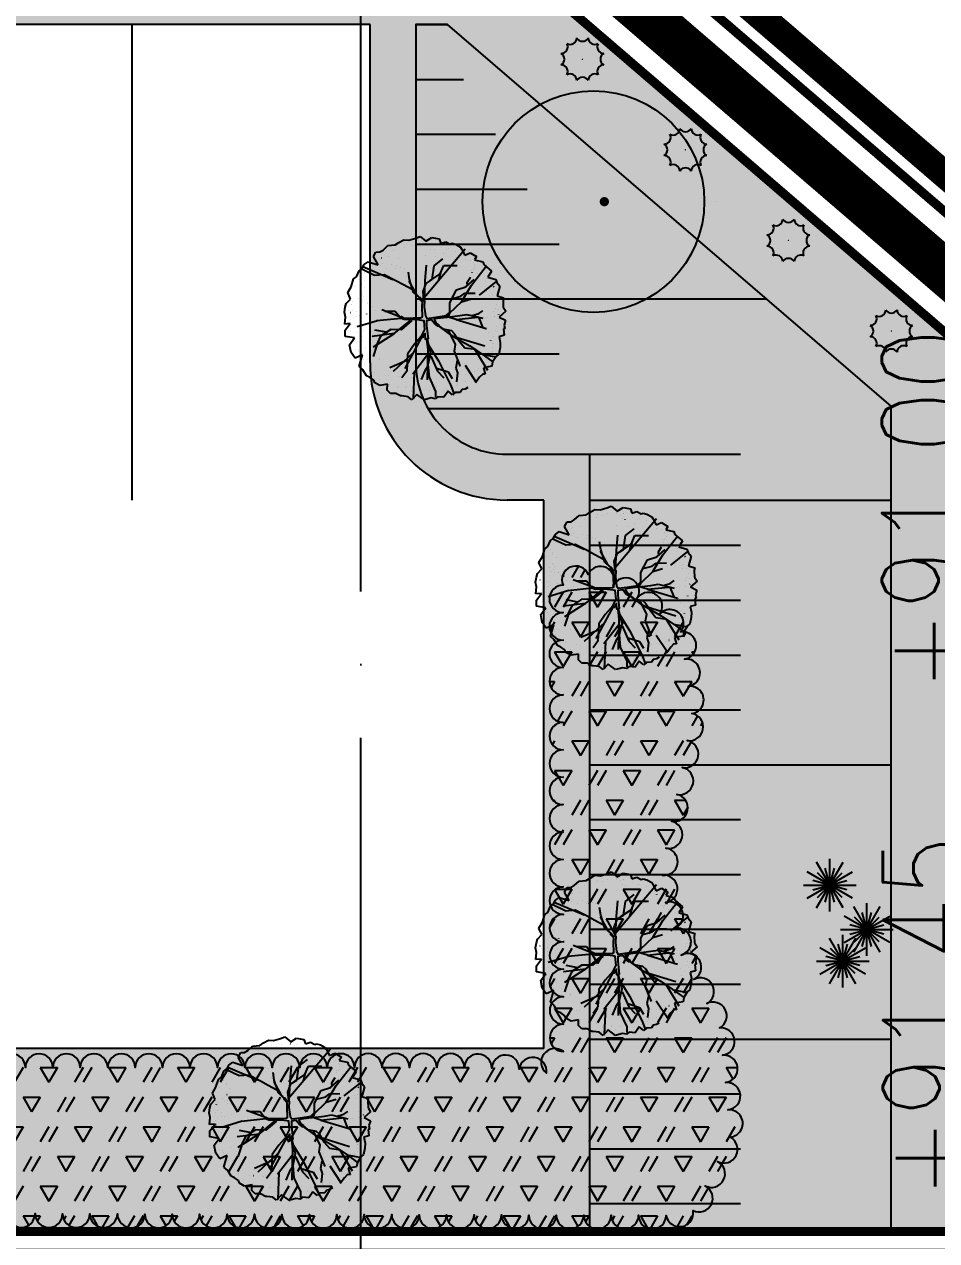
# Model space of a CAD drawing. Header units: millimetres. Extents: x 0 to 190005487, y 0 to 455456909.
# Drawn here: x 112992 to 122968, y 154588 to 167891 of the extents above; entities that cross this region are included whole.
import ezdxf
from ezdxf.xclip import XClip

# ---------------------------------------------------------------- set-up
doc = ezdxf.new("R2010")
doc.units = ezdxf.units.MM
doc.header["$LTSCALE"] = 800
doc.header["$MEASUREMENT"] = 0
doc.header["$XCLIPFRAME"] = 0
for name, pattern in [('CEN', [62, 60, -1, 0, -1]), ('CENTER', [2, 1.25, -0.25, 0.25, -0.25]), ('DOT2', [0.125, 0, -0.125]), ('HID', [2, 1.1, -0.9]), ('XREF_BASE$0$PHANTOM', [63.5, 31.75, -6.35, 6.35, -6.35, 6.35, -6.35]), ('XREF_BASE$0$PHANTOMX2', [5, 2.5, -0.5, 0.5, -0.5, 0.5, -0.5])]:
    doc.linetypes.add(name, pattern=pattern)
doc.layers.get('0').update_dxf_attribs({"linetype": 'CONTINUOUS'})
doc.layers.get('Defpoints').update_dxf_attribs({"color": 153, "linetype": 'CONTINUOUS'})
for name, color, linetype in [('0-녹지', 71, 'CONTINUOUS'), ('_관목_Out', 7, 'CONTINUOUS'), ('_관목_Plant', 76, 'CONTINUOUS'), ('_교목_Plant', 90, 'CONTINUOUS'), ('CE-SLOP-FILL', 1, 'CONTINUOUS'), ('CEN', 1, 'CEN'), ('COL', 2, 'CONTINUOUS'), ('LSMD_CONT_LDREG_41500', 1, 'CONTINUOUS'), ('tc-2', 252, 'CONTINUOUS'), ('TEXT', 6, 'CONTINUOUS'), ('WID', 4, 'CONTINUOUS'), ('XREF_BASE$0$CE_PROPERTY LINE', 2, 'XREF_BASE$0$PHANTOM'), ('XREF_BASE$0$성토옹벽', 6, 'CONTINUOUS'), ('XREF_BASE$0$절토옹벽', 2, 'CONTINUOUS'), ('성토옹벽', 6, 'CONTINUOUS'), ('지하2층외벽선', 6, 'CONTINUOUS'), ('현황레벨검토', 1, 'CONTINUOUS')]:
    doc.layers.add(name, color=color, linetype=linetype)
doc.styles.get("Standard").update_dxf_attribs({"font": 'SIMPLEX.shx'})

# ---------------------------------------------------------------- blocks, each defined once
blk = doc.blocks.new('G$C940A8A8A')
at = {"layer": 'LSMD_CONT_LDREG_41500', "color": 1, "linetype": 'Continuous', "const_width": 300, "flags": 128}
blk.add_lwpolyline([(142885, 66413), (152606, 122087), (144785, 119579), (143421, 121130), (137727, 124230), (130217, 126970), (123087, 133510), (108147, 137630), (87787, 140640), (75957, 139800), (74927, 144400), (66787, 156160), (47607, 165750), (36878, 161359), (29518, 161359), (25251, 162513), (21834, 161660), (14411, 163566), (13684, 162297), (13684, 140689), (13684, 131660)], dxfattribs=at)
blk = doc.blocks.new('현황측량 지적')
at = {"rotation": 14.62512504690287}
blk.add_blockref('G$C940A8A8A', (-38193, -154447), dxfattribs=at)
blk = doc.blocks.new('대지현황레벨1')
at = {"layer": 'Defpoints', "color": 6}
blk.add_lwpolyline([(83289, -54110), (78638, 2214), (71704, -2187), (69992, -1031), (63700, 531), (55741, 1286), (47191, 5814), (31695, 6028), (11235, 3800), (0, 0), (-2158, 4191), (-13004, 13515), (-33984, 17951)], dxfattribs=at)
blk = doc.blocks.new('A$C61401735')
at = {"layer": 'CE-SLOP-FILL', "color": 251}
for p, q in [((53245, 149157), (53592, 149157)), ((53245, 148557), (53767, 148557)), ((53245, 147957), (54116, 147957)), ((53245, 147357), (54465, 147357)), ((53245, 146757), (54814, 146757)), ((53245, 146157), (57079, 146157)), ((53245, 145557), (54814, 145557)), ((53379, 144957), (54814, 144957)), ((55145, 144457), (56795, 144457)), ((55145, 143462), (56795, 143462)), ((55145, 142862), (56795, 142862)), ((55145, 142262), (56795, 142262)), ((55145, 141662), (56795, 141662)), ((55145, 141062), (58445, 141062)), ((55145, 140462), (56795, 140462)), ((55145, 139862), (56795, 139862)), ((55145, 139262), (56795, 139262)), ((55145, 138662), (56795, 138662)), ((55145, 138157), (55145, 135956)), ((55145, 138062), (58445, 138062)), ((55145, 137462), (56795, 137462)), ((55145, 136862), (56795, 136862)), ((55145, 136262), (56795, 136262))]:
    blk.add_line(p, q, dxfattribs=at)
at = {"layer": 'CE-SLOP-FILL', "color": 251, "linetype": 'ByBlock', "flags": 128}
blk.add_lwpolyline([(144048, 136424), (143560, 142330), (136626, 137929), (134914, 139085), (128622, 140647), (120664, 141402), (112113, 145930), (96617, 146144), (76157, 143916), (64922, 140116), (62764, 144307), (51919, 153630), (30939, 158067), (16778, 147441), (12496, 138580), (8170, 126494), (4443, 125252), (6722, 116516)], dxfattribs=at)
at = {"layer": 'CE-SLOP-FILL', "color": 251}
blk.add_lwpolyline([(55145, 135956), (58445, 135957), (58445, 144982), (53592, 149157), (53245, 149157), (53245, 145457, 0.414214), (54245, 144457), (55145, 144457), (55145, 138157)], format="xyb", dxfattribs=at)
blk.add_lwpolyline([(55145, 143957), (58445, 143957)], dxfattribs=at)
blk = doc.blocks.new('A$C53055D6E')
at = {"layer": 'XREF_BASE$0$CE_PROPERTY LINE', "color": 8, "linetype": 'XREF_BASE$0$PHANTOMX2', "ltscale": 3, "flags": 128}
blk.add_lwpolyline([(24653, 158067), (15380, 151109), (8259, 149251), (3838, 149290), (748, 147602), (-6916, 147572), (-7299, 146160), (-1843, 125252), (436, 116516), (2171, 109870), (5326, 104706), (5798, 96717), (3940, 88655), (43, 76541), (81, 64279), (3722, 52297), (8342, 45951), (24954, 35648), (27528, 32946), (33205, 26984), (45785, 19196), (55262, 14961), (63842, 9900), (67943, 799), (71065, 403), (74495, 0), (71416, 11497), (72509, 16027), (80907, 20283), (84381, 29814), (86654, 26118), (86417, 19281), (94182, 16961), (94474, 13223), (94701, 13128), (143072, 50641), (145797, 73715), (141926, 86006), (137274, 142330), (130340, 137929), (128629, 139085), (122336, 140647), (114378, 141402), (105827, 145930), (90331, 146144), (69871, 143916), (58636, 140116), (56478, 144307), (45633, 153630)], close=True, dxfattribs=at)
at = {"layer": '성토옹벽', "color": 4, "linetype": 'Continuous', "ltscale": 10, "const_width": 100, "flags": 128}
for points in [[(55628, 144636), (45495, 153353), (24724, 157745), (15091, 150517), (8341, 148908), (803, 147102), (-6147, 145447), (-6595, 145340), (-1228, 124843)], [(54976, 143878), (45038, 152427), (24961, 156673), (15534, 149599), (8574, 147936), (913, 146102), (-5353, 144609), (-260, 125095)]]:
    blk.add_lwpolyline(points, dxfattribs=at)
at = {"layer": '성토옹벽', "color": 4, "linetype": 'CENTER', "ltscale": 100, "const_width": 500, "flags": 128}
blk.add_lwpolyline([(55302, 144257), (45267, 152890), (24842, 157209), (15312, 150058), (8457, 148427), (858, 146602), (-5991, 144975), (-5991, 144975), (-744, 124969)], dxfattribs=at)
blk = doc.blocks.new('XREF_BASE$0$A$C5E376D50')
at = {"layer": 'Defpoints', "linetype": 'Continuous', "flags": 128}
blk.add_lwpolyline([(359200, 258788), (354548, 315113), (347614, 310711), (345903, 311867), (339610, 313429), (331652, 314184), (323101, 318712), (307605, 318926), (287145, 316698), (275910, 312898), (273752, 317089), (262907, 326413), (241927, 330849), (227766, 320223), (223487, 311370)], dxfattribs=at)
blk = doc.blocks.new('XREF_BASE$0$A$C3CBC0631')
at = {"layer": 'XREF_BASE$0$CE_PROPERTY LINE', "color": 8, "linetype": 'XREF_BASE$0$PHANTOMX2', "ltscale": 3, "flags": 128}
blk.add_lwpolyline([(24653, 158067), (15380, 151109), (8259, 149251), (3838, 149290), (748, 147602), (-6916, 147572), (-7299, 146160), (-1843, 125252), (436, 116516), (2171, 109870), (5326, 104706), (5798, 96717), (3940, 88655), (43, 76542), (81, 64279), (3722, 52297), (8342, 45951), (24954, 35648), (27528, 32946), (33205, 26984), (45785, 19196), (55262, 14961), (63842, 9900), (67943, 799), (71065, 403), (74495, 0), (71416, 11497), (72509, 16027), (80907, 20283), (84381, 29814), (86654, 26118), (86417, 19281), (94182, 16961), (94474, 13223), (94701, 13128), (143072, 50641), (145797, 73715), (141926, 86006), (137274, 142330), (130340, 137929), (128629, 139085), (122336, 140647), (114378, 141402), (105828, 145930), (90331, 146144), (69871, 143916), (58636, 140116), (56478, 144307), (45633, 153630)], close=True, dxfattribs=at)
at = {"layer": 'XREF_BASE$0$절토옹벽', "color": 8, "linetype": 'ByBlock', "ltscale": 5, "const_width": 100, "flags": 128}
for points in [[(55628, 144636), (45495, 153353), (24724, 157745), (15091, 150517), (8375, 148764), (803, 147102), (-6578, 145344), (-6578, 145344), (-1228, 124843)], [(54976, 143878), (45038, 152427), (24961, 156673), (15550, 149647), (8574, 147936), (913, 146102), (-5353, 144609), (-260, 125095)]]:
    blk.add_lwpolyline(points, dxfattribs=at)
at = {"layer": 'XREF_BASE$0$절토옹벽', "color": 253, "const_width": 500, "flags": 128}
blk.add_lwpolyline([(55302, 144257), (45267, 152890), (24842, 157209), (15312, 150058), (8492, 148278), (858, 146602), (-5992, 144975), (-5992, 144975), (-744, 124969)], dxfattribs=at)
blk = doc.blocks.new('G$CBD6C6888')
at = {"layer": '현황레벨검토', "color": 1, "linetype": 'ByBlock', "width": 0.8}
for s, p in [('+91.00', (102194, 151534)), ('+91.45', (102205, 145987))]:
    blk.add_text(s, height=1000, rotation=90, dxfattribs=at).set_placement(p)
blk = doc.blocks.new('TL000015_0')
at = {"color": 0}
for p, q in [((-0.358, 0.59), (-0.317, 0.629)), ((-0.317, 0.629), (-0.256, 0.634)), ((-0.256, 0.634), (-0.223, 0.655)), ((-0.223, 0.655), (-0.182, 0.679)), ((-0.182, 0.679), (-0.138, 0.675)), ((-0.138, 0.675), (-0.079, 0.692)), ((-0.079, 0.692), (-0.042, 0.707)), ((-0.042, 0.707), (0.008, 0.666)), ((0.008, 0.666), (0.058, 0.697)), ((0.058, 0.697), (0.121, 0.686)), ((0.121, 0.686), (0.134, 0.647)), ((0.134, 0.647), (0.177, 0.662)), ((0.177, 0.662), (0.214, 0.642)), ((0.214, 0.642), (0.23, 0.649)), ((0.23, 0.649), (0.262, 0.64)), ((0.262, 0.64), (0.304, 0.616)), ((-0.441, 0.534), (-0.419, 0.573)), ((-0.401, 0.463), (-0.441, 0.534)), ((-0.419, 0.573), (-0.386, 0.575)), ((-0.386, 0.575), (-0.358, 0.59)), ((-0.007, 0.185), (0.344, 0.601)), ((0.304, 0.616), (0.312, 0.601)), ((0.312, 0.601), (0.34, 0.547)), ((0.34, 0.547), (0.386, 0.568)), ((0.386, 0.568), (0.441, 0.534)), ((0.441, 0.534), (0.423, 0.506)), ((-0.562, 0.414), (-0.536, 0.436)), ((-0.431, 0.373), (-0.541, 0.426)), ((-0.536, 0.436), (-0.519, 0.466)), ((-0.275, 0.337), (-0.53, 0.447)), ((-0.519, 0.466), (-0.486, 0.49)), ((-0.486, 0.49), (-0.401, 0.463)), ((0.011, 0.461), (0, 0.33)), ((0.062, 0.338), (0.079, 0.456)), ((0.079, 0.456), (0.152, 0.515)), ((0.13, 0.387), (0.16, 0.458)), ((0.16, 0.458), (0.275, 0.458)), ((0.398, 0.291), (0.523, 0.452)), ((0.423, 0.506), (0.493, 0.49)), ((0.493, 0.49), (0.502, 0.466)), ((0.502, 0.466), (0.567, 0.41)), ((-0.63, 0.277), (-0.61, 0.344)), ((-0.61, 0.344), (-0.584, 0.362)), ((-0.584, 0.362), (-0.562, 0.414)), ((-0.35, 0.38), (-0.431, 0.373)), ((-0.249, 0.328), (-0.35, 0.38)), ((-0.183, 0.292), (-0.249, 0.328)), ((-0.132, 0.338), (-0.142, 0.402)), ((-0.137, 0.324), (-0.076, 0.214)), ((-0.097, 0.228), (-0.132, 0.338)), ((0, 0.33), (-0.008, 0.158)), ((0.01, 0.306), (0.062, 0.338)), ((0.04, 0.326), (0.13, 0.387)), ((0.117, 0.332), (0.135, 0.396)), ((0.348, 0.275), (0.419, 0.338)), ((0.361, 0.316), (0.388, 0.36)), ((0.363, 0.284), (0.361, 0.316)), ((0.466, 0.204), (0.612, 0.321)), ((0.567, 0.41), (0.536, 0.359)), ((0.536, 0.359), (0.604, 0.34)), ((0.604, 0.34), (0.615, 0.312)), ((-0.66, 0.227), (-0.63, 0.277)), ((-0.636, 0.172), (-0.66, 0.227)), ((-0.11, 0.253), (-0.183, 0.292)), ((-0.044, 0.179), (-0.097, 0.228)), ((-0.076, 0.214), (-0.044, 0.182)), ((-0.017, 0.235), (0.01, 0.306)), ((-0.009, 0.16), (-0.017, 0.235)), ((0.211, 0.14), (0.268, 0.25)), ((0.268, 0.25), (0.348, 0.275)), ((0.307, 0.196), (0.341, 0.221)), ((0.312, 0.148), (0.398, 0.291)), ((0.341, 0.221), (0.429, 0.223)), ((0.582, 0.281), (0.588, 0.276)), ((0.615, 0.312), (0.639, 0.281)), ((0.639, 0.281), (0.617, 0.198)), ((-0.682, 0.101), (-0.673, 0.133)), ((-0.673, 0.133), (-0.636, 0.172)), ((0.312, 0.148), (0.204, 0.045)), ((0.211, 0.044), (0.211, 0.14)), ((0.228, 0.174), (0.307, 0.196)), ((0.312, 0.148), (0.396, 0.174)), ((0.617, 0.198), (0.671, 0.181)), ((0.671, 0.181), (0.667, 0.157)), ((0.667, 0.157), (0.669, 0.101)), ((-0.689, 0.059), (-0.682, 0.101)), ((-0.68, 0.018), (-0.689, 0.059)), ((-0.686, -0.042), (-0.68, 0.018)), ((-0.203, 0.006), (-0.413, -0.015)), ((-0.208, 0.017), (-0.368, 0.079)), ((-0.254, 0.066), (-0.342, 0.066)), ((-0.215, 0.017), (-0.254, 0.066)), ((0.267, -0.003), (0.19, 0.02)), ((0.192, 0.017), (0.297, 0.03)), ((0.267, -0.003), (0.449, 0.016)), ((0.297, 0.03), (0.358, 0.04)), ((0.358, 0.04), (0.495, 0.008)), ((0.402, 0.03), (0.461, 0.047)), ((0.461, 0.047), (0.495, 0.071)), ((0.461, 0.01), (0.491, -0.068)), ((0.629, 0.042), (0.627, 0.039)), ((0.691, 0.068), (0.635, 0.018)), ((0.635, 0.018), (0.689, -0.01)), ((0.669, 0.101), (0.691, 0.068)), ((-0.638, -0.038), (-0.686, -0.042)), ((-0.682, -0.095), (-0.638, -0.038)), ((-0.682, -0.147), (-0.682, -0.095)), ((-0.406, -0.014), (-0.58, -0.066)), ((-0.328, -0.112), (-0.428, -0.093)), ((-0.293, -0.088), (-0.379, -0.144)), ((-0.203, -0.09), (-0.293, -0.088)), ((-0.262, -0.123), (-0.138, -0.022)), ((-0.112, -0.012), (-0.203, -0.09)), ((-0.138, -0.022), (-0.123, -0.003)), ((0.111, -0.051), (0.152, -0.083)), ((0.213, -0.129), (0.113, -0.055)), ((0.152, -0.083), (0.226, -0.098)), ((0.199, -0.095), (0.258, -0.218)), ((0.226, -0.098), (0.25, -0.122)), ((0.267, -0.003), (0.524, -0.08)), ((0.682, -0.08), (0.671, -0.083)), ((0.671, -0.083), (0.676, -0.138)), ((0.689, -0.01), (0.676, -0.051)), ((0.676, -0.051), (0.682, -0.08)), ((-0.602, -0.161), (-0.682, -0.147)), ((-0.645, -0.219), (-0.602, -0.161)), ((-0.262, -0.123), (-0.45, -0.147)), ((-0.278, -0.133), (-0.443, -0.238)), ((-0.379, -0.144), (-0.418, -0.227)), ((-0.262, -0.123), (-0.278, -0.133)), ((-0.026, -0.149), (-0.173, -0.422)), ((-0.029, -0.144), (-0.093, -0.218)), ((0.014, -0.17), (0.023, -0.261)), ((0.017, -0.199), (0.114, -0.355)), ((0.018, -0.171), (0.047, -0.291)), ((0.213, -0.129), (0.246, -0.15)), ((0.239, -0.145), (0.51, -0.229)), ((0.246, -0.15), (0.384, -0.229)), ((0.25, -0.122), (0.295, -0.191)), ((0.295, -0.191), (0.339, -0.245)), ((0.676, -0.138), (0.633, -0.15)), ((0.633, -0.15), (0.643, -0.202)), ((0.643, -0.202), (0.641, -0.243)), ((-0.632, -0.286), (-0.645, -0.219)), ((-0.597, -0.334), (-0.632, -0.286)), ((-0.534, -0.306), (-0.597, -0.334)), ((-0.562, -0.406), (-0.534, -0.306)), ((-0.411, -0.223), (-0.443, -0.318)), ((-0.101, -0.289), (-0.273, -0.448)), ((-0.149, -0.298), (-0.156, -0.445)), ((-0.093, -0.218), (-0.149, -0.298)), ((0.022, -0.306), (-0.105, -0.469)), ((0.023, -0.261), (0.018, -0.518)), ((0.047, -0.291), (0.025, -0.391)), ((0.258, -0.218), (0.248, -0.274)), ((0.248, -0.274), (0.299, -0.399)), ((0.339, -0.245), (0.434, -0.257)), ((0.384, -0.229), (0.507, -0.313)), ((0.427, -0.258), (0.534, -0.436)), ((0.49, -0.301), (0.609, -0.323)), ((0.63, -0.299), (0.61, -0.315)), ((0.641, -0.243), (0.63, -0.299)), ((-0.53, -0.434), (-0.562, -0.406)), ((-0.154, -0.352), (-0.301, -0.416)), ((0.025, -0.401), (-0.002, -0.443)), ((0.025, -0.391), (0.035, -0.497)), ((0.05, -0.316), (0.108, -0.445)), ((0.114, -0.355), (0.218, -0.562)), ((0.275, -0.355), (0.263, -0.418)), ((0.342, -0.394), (0.435, -0.535)), ((0.571, -0.402), (0.499, -0.415)), ((0.499, -0.415), (0.515, -0.471)), ((0.507, -0.313), (0.583, -0.368)), ((0.578, -0.365), (0.571, -0.402)), ((0.61, -0.315), (0.578, -0.365)), ((-0.501, -0.484), (-0.53, -0.434)), ((-0.473, -0.497), (-0.501, -0.484)), ((-0.438, -0.521), (-0.473, -0.497)), ((-0.156, -0.445), (-0.198, -0.502)), ((-0.092, -0.452), (-0.102, -0.682)), ((-0.002, -0.443), (-0.034, -0.516)), ((0.035, -0.497), (0.091, -0.617)), ((0.099, -0.418), (0.199, -0.45)), ((0.108, -0.445), (0.162, -0.502)), ((0.199, -0.45), (0.233, -0.507)), ((0.263, -0.418), (0.277, -0.46)), ((0.277, -0.46), (0.268, -0.536)), ((0.467, -0.497), (0.432, -0.545)), ((0.493, -0.469), (0.467, -0.497)), ((0.515, -0.471), (0.493, -0.469)), ((-0.429, -0.543), (-0.438, -0.521)), ((-0.386, -0.567), (-0.429, -0.543)), ((-0.321, -0.556), (-0.386, -0.567)), ((-0.323, -0.606), (-0.321, -0.556)), ((-0.295, -0.634), (-0.323, -0.606)), ((0.091, -0.617), (0.091, -0.666)), ((0.197, -0.616), (0.162, -0.667)), ((0.236, -0.647), (0.197, -0.616)), ((0.218, -0.562), (0.25, -0.642)), ((0.317, -0.602), (0.301, -0.626)), ((0.343, -0.597), (0.317, -0.602)), ((0.367, -0.584), (0.343, -0.597)), ((-0.249, -0.634), (-0.295, -0.634)), ((-0.208, -0.656), (-0.249, -0.634)), ((-0.197, -0.656), (-0.208, -0.656)), ((-0.145, -0.663), (-0.197, -0.656)), ((-0.112, -0.689), (-0.145, -0.663)), ((-0.069, -0.643), (-0.112, -0.689)), ((-0.005, -0.689), (-0.069, -0.643)), ((0.023, -0.682), (-0.005, -0.689)), ((0.053, -0.673), (0.023, -0.682)), ((0.088, -0.68), (0.053, -0.673)), ((0.11, -0.663), (0.088, -0.68)), ((0.162, -0.667), (0.11, -0.663)), ((0.258, -0.628), (0.236, -0.647)), ((0.301, -0.626), (0.258, -0.628))]:
    blk.add_line(p, q, dxfattribs=at)
blk.add_lwpolyline([(0.077, 0.002), (0.077, -0.004), (0.096, -0.035), (0.118, -0.05), (0.109, -0.06), (0.08, -0.038), (0.056, -0.006), (0.014, -0.014), (0.014, -0.054), (0.026, -0.167), (0.005, -0.173), (0.002, -0.124), (-0.007, -0.132), (-0.018, -0.158), (-0.03, -0.145), (-0.001, -0.088), (-0.008, -0.014), (-0.026, -0.011), (-0.074, -0.004), (-0.109, -0.003), (-0.178, -0.004), (-0.214, 0.011), (-0.203, 0.022), (-0.181, 0.009), (-0.098, 0.011), (-0.033, 0.012), (-0.02, 0.019), (-0.023, 0.107), (-0.021, 0.144), (-0.049, 0.173), (-0.042, 0.185), (-0.025, 0.162), (-0.004, 0.157), (-0.007, 0.104), (0.003, 0.028), (0.017, 0.006), (0.093, 0.016), (0.181, 0.031), (0.203, 0.052), (0.206, 0.035), (0.192, 0.025), (0.187, 0.015)], close=True)
at = {"layer": 'tc-2', "linetype": 'DOT2'}
for p, q in [((-0.311, 0.534), (-0.316, 0.625)), ((-0.137, 0.324), (-0.277, 0.633)), ((-0.223, 0.514), (-0.222, 0.657)), ((-0.172, 0.613), (-0.157, 0.636)), ((-0.154, 0.361), (-0.167, 0.673)), ((-0.157, 0.636), (-0.115, 0.628)), ((-0.115, 0.628), (-0.071, 0.646)), ((0.011, 0.461), (-0.095, 0.687)), ((-0.071, 0.646), (0.002, 0.646)), ((0.011, 0.461), (-0.005, 0.693)), ((0.002, 0.646), (0.005, 0.65)), ((0.005, 0.546), (0.062, 0.69)), ((0.005, 0.65), (0.039, 0.631)), ((0.039, 0.631), (0.058, 0.646)), ((0.05, 0.598), (0.059, 0.701)), ((0.058, 0.646), (0.063, 0.643)), ((0.063, 0.643), (0.077, 0.595)), ((0.146, 0.478), (0.09, 0.687)), ((0.135, 0.396), (0.174, 0.67)), ((0.152, 0.515), (0.27, 0.63)), ((0.158, 0.561), (0.245, 0.647)), ((-0.248, 0.335), (-0.424, 0.549)), ((-0.385, 0.519), (-0.373, 0.524)), ((-0.373, 0.524), (-0.287, 0.463)), ((-0.331, 0.436), (-0.352, 0.597)), ((-0.247, 0.458), (-0.311, 0.534)), ((-0.287, 0.463), (-0.269, 0.59)), ((-0.269, 0.59), (-0.172, 0.613)), ((0.094, 0.532), (0.05, 0.598)), ((0.077, 0.595), (0.141, 0.614)), ((0.121, 0.493), (0.094, 0.532)), ((0.141, 0.614), (0.184, 0.597)), ((0.184, 0.597), (0.202, 0.601)), ((0.194, 0.423), (0.437, 0.536)), ((0.202, 0.601), (0.26, 0.581)), ((0.26, 0.581), (0.298, 0.536)), ((0.298, 0.536), (0.331, 0.54)), ((0.331, 0.54), (0.345, 0.513)), ((0.388, 0.505), (0.407, 0.549)), ((-0.485, 0.409), (-0.471, 0.443)), ((-0.471, 0.443), (-0.383, 0.458)), ((-0.365, 0.475), (-0.426, 0.505)), ((-0.383, 0.458), (-0.385, 0.519)), ((-0.254, 0.434), (-0.308, 0.451)), ((-0.205, 0.444), (-0.254, 0.434)), ((-0.178, 0.434), (-0.247, 0.458)), ((-0.142, 0.402), (-0.178, 0.434)), ((-0.137, 0.39), (-0.171, 0.475)), ((0.275, 0.458), (0.388, 0.505)), ((0.345, 0.513), (0.414, 0.48)), ((0.388, 0.36), (0.397, 0.419)), ((0.397, 0.419), (0.427, 0.451)), ((0.403, 0.4), (0.461, 0.515)), ((0.414, 0.48), (0.425, 0.47)), ((0.414, 0.422), (0.501, 0.477)), ((0.425, 0.47), (0.425, 0.431)), ((0.425, 0.431), (0.51, 0.364)), ((0.427, 0.451), (0.444, 0.5)), ((0.449, 0.39), (0.527, 0.429)), ((0.527, 0.429), (0.535, 0.431)), ((-0.544, 0.217), (-0.608, 0.333)), ((-0.604, 0.277), (-0.563, 0.335)), ((-0.543, 0.309), (-0.587, 0.348)), ((-0.563, 0.335), (-0.541, 0.298)), ((-0.541, 0.298), (-0.519, 0.397)), ((-0.519, 0.397), (-0.485, 0.409)), ((-0.137, 0.324), (-0.275, 0.337)), ((0.37, 0.245), (0.403, 0.4)), ((0.388, 0.275), (0.596, 0.351)), ((0.419, 0.338), (0.449, 0.39)), ((0.51, 0.364), (0.523, 0.349)), ((0.523, 0.349), (0.517, 0.319)), ((0.517, 0.319), (0.582, 0.281)), ((-0.536, 0.211), (-0.632, 0.286)), ((-0.571, 0.18), (-0.604, 0.277)), ((-0.514, 0.27), (-0.543, 0.309)), ((-0.472, 0.119), (-0.536, 0.211)), ((-0.524, 0.191), (-0.514, 0.27)), ((0.396, 0.174), (0.634, 0.274)), ((0.424, 0.223), (0.508, 0.189)), ((0.429, 0.223), (0.522, 0.24)), ((0.522, 0.24), (0.569, 0.277)), ((0.563, 0.177), (0.651, 0.23)), ((0.569, 0.277), (0.625, 0.292)), ((0.588, 0.276), (0.575, 0.213)), ((0.575, 0.213), (0.602, 0.174)), ((-0.446, 0.109), (-0.69, 0.065)), ((-0.531, 0.142), (-0.68, 0.134)), ((-0.555, 0.151), (-0.661, 0.207)), ((-0.534, 0.167), (-0.634, 0.201)), ((-0.625, 0.128), (-0.621, 0.15)), ((-0.624, 0.122), (-0.625, 0.128)), ((-0.617, 0.076), (-0.624, 0.122)), ((-0.621, 0.15), (-0.571, 0.18)), ((-0.368, 0.079), (-0.555, 0.151)), ((-0.494, 0.142), (-0.534, 0.167)), ((-0.489, 0.137), (-0.524, 0.191)), ((-0.421, 0.076), (-0.494, 0.142)), ((0.441, 0.193), (0.671, 0.163)), ((0.508, 0.189), (0.554, 0.204)), ((0.554, 0.204), (0.635, 0.186)), ((0.602, 0.174), (0.615, 0.128)), ((0.615, 0.128), (0.603, 0.094)), ((0.63, 0.086), (0.664, 0.106)), ((-0.651, 0.074), (-0.673, 0.074)), ((-0.583, 0.064), (-0.651, 0.074)), ((-0.635, 0.057), (-0.617, 0.076)), ((-0.614, 0.015), (-0.635, 0.057)), ((-0.585, 0.025), (-0.634, -0.005)), ((-0.63, -0.042), (-0.614, 0.015)), ((-0.499, 0.044), (-0.585, 0.025)), ((-0.56, 0.03), (-0.583, 0.064)), ((-0.365, 0.02), (-0.499, 0.044)), ((-0.342, 0.066), (-0.421, 0.076)), ((-0.303, 0.066), (-0.365, 0.02)), ((0.449, 0.016), (0.69, -0.001)), ((0.495, 0.071), (0.589, 0.069)), ((0.495, 0.008), (0.591, 0.022)), ((0.519, 0.011), (0.685, 0.087)), ((0.538, 0.01), (0.687, -0.067)), ((0.589, 0.069), (0.63, 0.086)), ((0.591, 0.022), (0.682, -0.034)), ((0.627, 0.039), (0.593, 0.02)), ((0.593, 0.02), (0.608, -0.06)), ((0.603, 0.094), (0.629, 0.042)), ((-0.413, -0.015), (-0.692, -0.017)), ((-0.58, -0.066), (-0.686, -0.092)), ((-0.634, -0.005), (-0.673, -0.009)), ((-0.527, -0.05), (-0.673, -0.161)), ((-0.64, -0.106), (-0.63, -0.042)), ((-0.524, -0.095), (-0.58, -0.11)), ((-0.428, -0.093), (-0.524, -0.095)), ((0.483, -0.067), (0.582, -0.147)), ((0.491, -0.068), (0.603, -0.093)), ((0.524, -0.08), (0.679, -0.122)), ((0.603, -0.093), (0.65, -0.144)), ((0.608, -0.06), (0.617, -0.106)), ((-0.58, -0.11), (-0.673, -0.11)), ((-0.45, -0.147), (-0.662, -0.201)), ((-0.539, -0.152), (-0.64, -0.106)), ((-0.454, -0.148), (-0.633, -0.278)), ((-0.6, -0.193), (-0.595, -0.179)), ((-0.588, -0.201), (-0.6, -0.193)), ((-0.595, -0.179), (-0.539, -0.152)), ((-0.571, -0.26), (-0.588, -0.201)), ((-0.357, -0.184), (-0.563, -0.401)), ((-0.316, -0.158), (-0.392, -0.343)), ((0.213, -0.129), (0.342, -0.394)), ((0.545, -0.118), (0.582, -0.21)), ((0.617, -0.106), (0.56, -0.181)), ((0.56, -0.181), (0.58, -0.211)), ((0.582, -0.147), (0.658, -0.205)), ((-0.597, -0.257), (-0.627, -0.269)), ((-0.443, -0.238), (-0.602, -0.34)), ((-0.509, -0.24), (-0.597, -0.257)), ((-0.47, -0.289), (-0.592, -0.311)), ((-0.569, -0.28), (-0.571, -0.26)), ((-0.534, -0.291), (-0.569, -0.28)), ((-0.524, -0.346), (-0.534, -0.291)), ((-0.453, -0.269), (-0.509, -0.24)), ((-0.418, -0.227), (-0.47, -0.289)), ((0.289, -0.286), (0.298, -0.471)), ((0.434, -0.257), (0.557, -0.294)), ((0.51, -0.229), (0.628, -0.284)), ((0.542, -0.287), (0.529, -0.335)), ((0.576, -0.275), (0.542, -0.287)), ((0.557, -0.294), (0.593, -0.333)), ((0.58, -0.243), (0.576, -0.275)), ((0.58, -0.211), (0.58, -0.243)), ((0.582, -0.21), (0.64, -0.257)), ((-0.531, -0.36), (-0.524, -0.346)), ((-0.521, -0.388), (-0.531, -0.36)), ((-0.434, -0.458), (-0.521, -0.388)), ((-0.489, -0.347), (-0.499, -0.455)), ((-0.392, -0.343), (-0.497, -0.48)), ((-0.443, -0.318), (-0.489, -0.347)), ((-0.389, -0.337), (-0.434, -0.537)), ((0.143, -0.413), (0.148, -0.673)), ((0.299, -0.399), (0.346, -0.418)), ((0.335, -0.38), (0.498, -0.476)), ((0.526, -0.343), (0.453, -0.346)), ((0.453, -0.346), (0.453, -0.423)), ((0.529, -0.335), (0.526, -0.343)), ((-0.391, -0.514), (-0.443, -0.516)), ((-0.34, -0.478), (-0.434, -0.458)), ((-0.403, -0.548), (-0.34, -0.478)), ((-0.311, -0.48), (-0.391, -0.514)), ((-0.273, -0.448), (-0.383, -0.574)), ((-0.173, -0.422), (-0.329, -0.607)), ((-0.301, -0.416), (-0.311, -0.48)), ((-0.228, -0.487), (-0.276, -0.632)), ((-0.117, -0.499), (-0.249, -0.644)), ((-0.198, -0.502), (-0.225, -0.578)), ((-0.105, -0.469), (-0.184, -0.665)), ((-0.183, -0.489), (-0.161, -0.578)), ((-0.034, -0.516), (-0.039, -0.602)), ((0.018, -0.518), (0.014, -0.689)), ((0.018, -0.518), (0.084, -0.684)), ((0.162, -0.502), (0.174, -0.58)), ((0.168, -0.462), (0.279, -0.546)), ((0.271, -0.515), (0.218, -0.572)), ((0.233, -0.507), (0.28, -0.556)), ((0.343, -0.534), (0.271, -0.515)), ((0.298, -0.471), (0.35, -0.593)), ((0.347, -0.469), (0.343, -0.534)), ((0.346, -0.418), (0.39, -0.467)), ((0.432, -0.545), (0.347, -0.469)), ((0.347, -0.469), (0.367, -0.584)), ((0.372, -0.472), (0.347, -0.469)), ((0.424, -0.446), (0.372, -0.472)), ((0.39, -0.467), (0.424, -0.524)), ((0.451, -0.441), (0.424, -0.446)), ((0.453, -0.423), (0.451, -0.441)), ((-0.302, -0.556), (-0.403, -0.548)), ((-0.232, -0.582), (-0.302, -0.556)), ((-0.225, -0.578), (-0.259, -0.634)), ((-0.169, -0.584), (-0.232, -0.582)), ((-0.119, -0.618), (-0.169, -0.584)), ((-0.161, -0.578), (-0.129, -0.651)), ((-0.044, -0.616), (-0.119, -0.618)), ((-0.003, -0.643), (-0.044, -0.616)), ((-0.039, -0.602), (-0.039, -0.654)), ((0.036, -0.61), (-0.003, -0.643)), ((0.098, -0.571), (0.036, -0.61)), ((0.154, -0.61), (0.098, -0.571)), ((0.188, -0.604), (0.154, -0.61)), ((0.174, -0.58), (0.223, -0.624)), ((0.215, -0.597), (0.188, -0.604)), ((0.218, -0.572), (0.215, -0.597)), ((0.268, -0.536), (0.265, -0.57)), ((0.265, -0.57), (0.27, -0.617)), ((0.279, -0.546), (0.322, -0.609)), ((0.28, -0.556), (0.339, -0.578))]:
    blk.add_line(p, q, dxfattribs=at)
blk = doc.blocks.new('TE000017_0')
for p, q in [((0.283, -0.283), (-0.283, 0.283)), ((-0.283, -0.283), (0.283, 0.283)), ((-0.104, -0.386), (0.104, 0.386)), ((0.104, -0.386), (-0.104, 0.386)), ((0.386, -0.104), (-0.386, 0.104)), ((-0.386, -0.104), (0.386, 0.104))]:
    blk.add_line(p, q)
at = {"layer": 'tc-2'}
for p, q in [((0, -0.6), (0, 0.6)), ((-0.52, -0.3), (0.52, 0.3)), ((0.52, -0.3), (-0.52, 0.3)), ((0.3, -0.52), (-0.3, 0.52)), ((-0.3, -0.52), (0.3, 0.52)), ((-0.6, 0), (0.6, 0))]:
    blk.add_line(p, q, dxfattribs=at)
blk = doc.blocks.new('TE000013_0')
at = {"const_width": 0.0239}
blk.add_lwpolyline([(-0.012, 0, 1), (0.012, 0, 1)], format="xyb", close=True, dxfattribs=at)
at = {"color": 0}
for centre, start, end in [((-0.727, 0.42), 270.5612, 29.4388), ((-0.42, 0.727), 240.5612, 359.4388), ((0, 0.839), 210.5612, 329.4388), ((0.42, 0.727), 180.5612, 299.4388), ((0.727, 0.42), 150.5612, 269.4388), ((-0.839, 0), 300.5612, 59.4388), ((0.839, 0), 120.5612, 239.4388), ((-0.727, -0.42), 330.5612, 89.4388), ((0.727, -0.42), 90.5612, 209.4388), ((-0.42, -0.727), 0.5612, 119.4388), ((0, -0.839), 30.5612, 149.4388), ((0.42, -0.727), 60.5612, 179.4388)]:
    blk.add_arc(centre, 0.225, start, end, dxfattribs=at)
blk = doc.blocks.new('TL000074_0')
at = {"const_width": 0.0211}
blk.add_lwpolyline([(-0.0105, 0, 1), (0.0105, 0, 1)], format="xyb", close=True, dxfattribs=at)
at = {"color": 0}
blk.add_circle((-0.0498, 0), 0.5052, dxfattribs=at)
at = {"layer": 'tc-2', "linetype": 'DOT2'}
blk.add_circle((0, 0), 0.5052, dxfattribs=at)
blk = doc.blocks.new('G$CBD6E5784')
at = {"layer": '0-녹지'}
h = blk.add_hatch(color=256, dxfattribs=at)
h.dxf.hatch_style = 1
edge = h.paths.add_edge_path()
edge.add_line((7794, 201355), (7902, 200937))
edge.add_line((7902, 200937), (11057, 195774))
edge.add_line((11057, 195774), (11530, 187784))
edge.add_line((11530, 187784), (9671, 179723))
edge.add_line((9671, 179723), (5774, 167609))
edge.add_line((5774, 167609), (5813, 155347))
edge.add_line((5813, 155347), (9453, 143365))
edge.add_line((9453, 143365), (14073, 137018))
edge.add_line((14073, 137018), (30686, 126716))
edge.add_line((30686, 126716), (33260, 124014))
edge.add_line((33260, 124014), (38937, 118052))
edge.add_line((38937, 118052), (51516, 110264))
edge.add_line((51516, 110264), (60993, 106028))
edge.add_line((60993, 106028), (69573, 100968))
edge.add_line((69573, 100968), (73674, 91866))
edge.add_line((73674, 91866), (80226, 91068))
edge.add_line((80226, 91068), (77147, 102565))
edge.add_line((77147, 102565), (78239, 107093))
edge.add_line((78239, 107093), (86638, 111351))
edge.add_line((86638, 111351), (90112, 120882))
edge.add_line((90112, 120882), (92385, 117186))
edge.add_line((92385, 117186), (92148, 110349))
edge.add_line((92148, 110349), (99913, 108028))
edge.add_line((99913, 108028), (100206, 104291))
edge.add_line((100206, 104291), (100433, 104196))
edge.add_line((100433, 104196), (148803, 141709))
edge.add_line((148803, 141709), (151529, 164783))
edge.add_line((151529, 164783), (147657, 177073))
edge.add_line((147657, 177073), (143006, 233398))
edge.add_line((143006, 233398), (136071, 228996))
edge.add_line((136071, 228996), (134360, 230153))
edge.add_line((134360, 230153), (128068, 231715))
edge.add_line((128068, 231715), (120109, 232470))
edge.add_line((120109, 232470), (111559, 236997))
edge.add_line((111559, 236997), (96063, 237212))
edge.add_line((96063, 237212), (75602, 234983))
edge.add_line((75602, 234983), (64368, 231184))
edge.add_line((64368, 231184), (62206, 235371))
edge.add_line((62206, 235371), (61557, 235935))
edge.add_line((61557, 235935), (61356, 235701))
edge.add_line((61356, 235701), (60704, 234943))
edge.add_line((60704, 234943), (50766, 243492))
edge.add_line((50766, 243492), (30689, 247737))
edge.add_line((30689, 247737), (21282, 240661))
edge.add_line((21282, 240661), (14344, 238855))
edge.add_line((14344, 238855), (6649, 237166))
edge.add_line((6649, 237166), (383, 235672))
edge.add_line((383, 235672), (5488, 216157))
edge.add_line((5488, 216157), (4209, 215824))
edge.add_arc((5432, 220089), 4437, 254.0004, 277.3556)
edge.add_arc((5864, 216679), 1000, 277.8144, 14.3903)
edge.add_line((6833, 216928), (2247, 234509))
edge.add_line((2247, 234509), (18317, 238709))
edge.add_line((18317, 238709), (19275, 235027))
edge.add_line((19275, 235027), (21895, 235027))
edge.add_arc((21895, 236527), 1500, 270, 0)
edge.add_line((23395, 236527), (23395, 240227))
edge.add_line((23395, 240227), (52195, 240227))
edge.add_line((52195, 240227), (52195, 236527))
edge.add_arc((53695, 236527), 1500, 180, 270)
edge.add_line((53695, 235027), (54095, 235027))
edge.add_line((54095, 235027), (54095, 229027))
edge.add_line((54095, 229027), (39995, 229027))
edge.add_arc((39995, 227527), 1500, 90, 180)
edge.add_line((38495, 227527), (38495, 227027))
edge.add_line((38495, 227027), (59470, 227027))
edge.add_line((59470, 227027), (59470, 226827))
edge.add_line((59470, 226827), (38495, 226827))
edge.add_line((38495, 226827), (38495, 226627))
edge.add_line((38495, 226627), (121303, 226628))
edge.add_line((121303, 226628), (114220, 232406))
edge.add_line((114220, 232406), (114852, 233181))
edge.add_line((114852, 233181), (121660, 227628))
edge.add_line((121660, 227628), (140456, 227628))
edge.add_line((140456, 227628), (140492, 199427))
edge.add_line((140492, 199427), (140695, 199427))
edge.add_line((140695, 199427), (140692, 164123))
edge.add_line((140692, 164123), (147022, 164123))
edge.add_line((147022, 164123), (147022, 154032))
edge.add_line((147022, 154032), (140692, 154032))
edge.add_line((140692, 154032), (140692, 141223))
edge.add_line((140692, 141223), (136295, 141223))
edge.add_line((136295, 141223), (136295, 137377))
edge.add_line((136295, 137377), (135545, 136769))
edge.add_line((135545, 136769), (136187, 135930))
edge.add_line((136187, 135930), (120231, 122973))
edge.add_line((120231, 122973), (112105, 117640))
edge.add_line((112105, 117640), (96105, 117631))
edge.add_line((96105, 117631), (96105, 122820))
edge.add_line((96105, 122820), (95679, 122819))
edge.add_arc((95679, 109319), 13500, 90, 149.8113)
edge.add_arc((68883, 124908), 17500, 296.8893, 329.8113, ccw=False)
edge.add_arc((68883, 124908), 17500, 238.204, 296.8893, ccw=False)
edge.add_line((59663, 110034), (27535, 129951))
edge.add_arc((43079, 155024), 29500, 180, 238.204, ccw=False)
edge.add_line((13579, 155024), (13579, 193300))
edge.add_arc((5079, 193300), 8500, 360, 71.3731)
at = {"layer": '_관목_Plant'}
h = blk.add_hatch(dxfattribs=at)
h.set_pattern_fill('SUSUKOT', color=256, scale=1000, style=0)
h.set_pattern_definition([(240, (-2424459.6, 1190841.1), (562.5, -324.75953), [187.5, -187.5]), (300, (-2424647.1, 1190841.08), (562.5, -324.759527), [187.5, -562.5]), (0, (-2424647.1, 1190841.08), (187.5, 324.759526), [187.5, -562.5]), (240, (-2424178.34, 1190841.1), (562.5, -324.75953), [187.5, -187.5]), (240, (-2424084.6, 1190841.1), (562.5, -324.75953), [187.5, -187.5])])
edge = h.paths.add_edge_path()
edge.add_arc((39082, 227247), 150, 179.8432, 359.8432)
edge.add_arc((39382, 227247), 150, 179.8432, 359.8432)
edge.add_arc((39682, 227246), 150, 179.8432, 359.8432)
edge.add_arc((39982, 227245), 150, 179.8432, 359.8432)
edge.add_arc((40282, 227244), 150, 179.8432, 359.8432)
edge.add_arc((40582, 227243), 150, 179.8432, 359.8432)
edge.add_arc((40882, 227243), 150, 179.8432, 359.8432)
edge.add_arc((41182, 227242), 150, 179.8432, 359.8432)
edge.add_arc((41482, 227241), 150, 179.8432, 359.8432)
edge.add_arc((41782, 227240), 150, 179.8432, 359.8432)
edge.add_arc((42082, 227239), 150, 179.8432, 359.8432)
edge.add_arc((42382, 227238), 150, 179.8432, 359.8432)
edge.add_arc((42682, 227238), 150, 179.8432, 359.8432)
edge.add_arc((42982, 227237), 150, 179.8432, 359.8432)
edge.add_arc((43282, 227236), 150, 179.8432, 359.8432)
edge.add_arc((43582, 227235), 150, 179.8432, 359.8432)
edge.add_arc((43882, 227234), 150, 179.8432, 359.8432)
edge.add_arc((44182, 227234), 150, 179.8432, 359.8432)
edge.add_arc((44482, 227233), 150, 179.8432, 359.8432)
edge.add_arc((44782, 227232), 150, 179.8432, 359.8432)
edge.add_arc((45082, 227231), 150, 179.8432, 359.8432)
edge.add_arc((45382, 227230), 150, 179.8432, 359.8432)
edge.add_arc((45682, 227229), 150, 179.8432, 359.8432)
edge.add_arc((45982, 227229), 150, 179.8432, 359.8432)
edge.add_arc((46282, 227228), 150, 179.8432, 359.8432)
edge.add_arc((46582, 227227), 150, 179.8432, 359.8432)
edge.add_arc((46882, 227226), 150, 179.8432, 359.8432)
edge.add_arc((47182, 227225), 150, 179.8432, 359.8432)
edge.add_arc((47482, 227224), 150, 179.8432, 359.8432)
edge.add_arc((47782, 227224), 150, 179.8432, 359.8432)
edge.add_arc((48082, 227223), 150, 179.8432, 359.8432)
edge.add_arc((48382, 227222), 150, 179.8432, 359.8432)
edge.add_arc((48682, 227221), 150, 179.8432, 359.8432)
edge.add_arc((48982, 227220), 150, 179.8432, 359.8432)
edge.add_arc((49282, 227220), 150, 179.8432, 359.8432)
edge.add_arc((49582, 227219), 150, 179.8432, 359.8432)
edge.add_arc((49882, 227218), 150, 179.8432, 359.8432)
edge.add_arc((50182, 227217), 150, 179.8432, 359.8432)
edge.add_arc((50482, 227216), 150, 179.8432, 359.8432)
edge.add_arc((50782, 227215), 150, 179.8432, 359.8432)
edge.add_arc((51082, 227215), 150, 179.8432, 359.8432)
edge.add_arc((51382, 227214), 150, 179.8432, 359.8432)
edge.add_arc((51682, 227213), 150, 179.8432, 359.8432)
edge.add_arc((51982, 227212), 150, 179.8432, 359.8432)
edge.add_arc((52282, 227211), 150, 179.8432, 359.8432)
edge.add_arc((52582, 227211), 150, 179.8432, 359.8432)
edge.add_arc((52882, 227210), 150, 179.8432, 359.8432)
edge.add_arc((53182, 227209), 150, 179.8432, 359.8432)
edge.add_arc((53482, 227208), 150, 179.8432, 359.8432)
edge.add_arc((53782, 227207), 150, 179.8432, 359.8432)
edge.add_arc((54082, 227206), 150, 179.8432, 359.8432)
edge.add_arc((54382, 227206), 150, 179.8432, 359.8432)
edge.add_arc((54682, 227205), 150, 179.8432, 359.8432)
edge.add_arc((54982, 227204), 150, 179.8432, 359.8432)
edge.add_arc((55282, 227203), 150, 179.8432, 359.8432)
edge.add_arc((55579, 227229), 150, 190.2346, 10.2346)
edge.add_arc((55793, 227391), 150, 243.859, 63.859)
edge.add_arc((55928, 227659), 150, 242.7888, 62.7888)
edge.add_arc((56065, 227926), 150, 242.7888, 62.7888)
edge.add_arc((56121, 228208), 150, 274.8846, 94.8846)
edge.add_arc((56095, 228507), 150, 274.8846, 94.8846)
edge.add_arc((56066, 228806), 150, 276.3711, 96.3711)
edge.add_arc((56032, 229104), 150, 276.3711, 96.3711)
edge.add_arc((55946, 229386), 150, 297.664, 117.664)
edge.add_arc((55807, 229652), 150, 297.664, 117.664)
edge.add_arc((55668, 229917), 150, 297.664, 117.664)
edge.add_arc((55555, 230194), 150, 286.6537, 106.6537)
edge.add_arc((55469, 230481), 150, 286.6537, 106.6537)
edge.add_arc((55407, 230774), 150, 277.3087, 97.3087)
edge.add_arc((55410, 231071), 150, 261.6406, 81.6406)
edge.add_arc((55461, 231366), 150, 258.5548, 78.5548)
edge.add_arc((55521, 231660), 150, 258.5548, 78.5548)
edge.add_arc((55580, 231954), 150, 258.5548, 78.5548)
edge.add_arc((55636, 232249), 150, 259.9552, 79.9552)
edge.add_arc((55689, 232545), 150, 259.9552, 79.9552)
edge.add_arc((55694, 232841), 150, 277.8763, 97.8763)
edge.add_arc((55653, 233138), 150, 277.8763, 97.8763)
edge.add_arc((55612, 233435), 150, 277.8763, 97.8763)
edge.add_arc((55475, 233678), 150, 321.0174, 141.0174)
edge.add_arc((55242, 233867), 150, 321.0174, 141.0174)
edge.add_arc((54989, 234024), 150, 335.0693, 155.0693)
edge.add_arc((54717, 234151), 150, 335.0693, 155.0693)
edge.add_arc((54443, 234154), 150, 23.4638, 203.4638)
edge.add_arc((54306, 233945), 150, 90.0459, 270.0459)
edge.add_arc((54306, 233645), 150, 90.0459, 270.0459)
edge.add_arc((54306, 233345), 150, 90.0459, 270.0459)
edge.add_arc((54307, 233045), 150, 90.0459, 270.0459)
edge.add_arc((54307, 232745), 150, 90.0459, 270.0459)
edge.add_arc((54307, 232445), 150, 90.0459, 270.0459)
edge.add_arc((54307, 232145), 150, 90.0459, 270.0459)
edge.add_arc((54307, 231845), 150, 90.0459, 270.0459)
edge.add_arc((54308, 231545), 150, 90.0459, 270.0459)
edge.add_arc((54308, 231245), 150, 90.0459, 270.0459)
edge.add_arc((54308, 230945), 150, 90.0459, 270.0459)
edge.add_arc((54308, 230645), 150, 90.0459, 270.0459)
edge.add_arc((54309, 230345), 150, 90.0459, 270.0459)
edge.add_arc((54309, 230045), 150, 90.0459, 270.0459)
edge.add_arc((54309, 229745), 150, 90.0459, 270.0459)
edge.add_arc((54309, 229445), 150, 90.0459, 270.0459)
edge.add_arc((54310, 229145), 150, 90.0459, 270.0459)
edge.add_arc((54216, 228877), 150, 51.4519, 231.4519)
edge.add_arc((53974, 228781), 150, 352.0405, 172.0405)
edge.add_arc((53676, 228807), 150, 358.0097, 178.0097)
edge.add_arc((53376, 228817), 150, 358.0097, 178.0097)
edge.add_arc((53076, 228822), 150, 0.038, 180.038)
edge.add_arc((52776, 228822), 150, 0.038, 180.038)
edge.add_arc((52476, 228822), 150, 0.038, 180.038)
edge.add_arc((52176, 228822), 150, 0.038, 180.038)
edge.add_arc((51876, 228822), 150, 0.038, 180.038)
edge.add_arc((51576, 228821), 150, 0.038, 180.038)
edge.add_arc((51276, 228821), 150, 0.038, 180.038)
edge.add_arc((50976, 228821), 150, 0.038, 180.038)
edge.add_arc((50676, 228821), 150, 0.038, 180.038)
edge.add_arc((50376, 228821), 150, 0.038, 180.038)
edge.add_arc((50076, 228820), 150, 0.038, 180.038)
edge.add_arc((49776, 228820), 150, 0.038, 180.038)
edge.add_arc((49476, 228820), 150, 0.038, 180.038)
edge.add_arc((49176, 228820), 150, 0.038, 180.038)
edge.add_arc((48876, 228820), 150, 0.038, 180.038)
edge.add_arc((48576, 228819), 150, 0.038, 180.038)
edge.add_arc((48276, 228819), 150, 0.038, 180.038)
edge.add_arc((47976, 228819), 150, 0.038, 180.038)
edge.add_arc((47676, 228819), 150, 0.038, 180.038)
edge.add_arc((47376, 228819), 150, 0.038, 180.038)
edge.add_arc((47076, 228818), 150, 0.038, 180.038)
edge.add_arc((46776, 228818), 150, 0.038, 180.038)
edge.add_arc((46476, 228818), 150, 0.038, 180.038)
edge.add_arc((46176, 228818), 150, 0.038, 180.038)
edge.add_arc((45876, 228818), 150, 0.038, 180.038)
edge.add_arc((45576, 228817), 150, 0.038, 180.038)
edge.add_arc((45276, 228817), 150, 0.038, 180.038)
edge.add_arc((44976, 228817), 150, 0.038, 180.038)
edge.add_arc((44676, 228817), 150, 0.038, 180.038)
edge.add_arc((44376, 228817), 150, 0.038, 180.038)
edge.add_arc((44076, 228816), 150, 0.038, 180.038)
edge.add_arc((43776, 228816), 150, 0.038, 180.038)
edge.add_arc((43476, 228816), 150, 0.038, 180.038)
edge.add_arc((43176, 228816), 150, 0.038, 180.038)
edge.add_arc((42876, 228816), 150, 0.038, 180.038)
edge.add_arc((42576, 228815), 150, 0.038, 180.038)
edge.add_arc((42276, 228815), 150, 0.038, 180.038)
edge.add_arc((41976, 228815), 150, 0.038, 180.038)
edge.add_arc((41676, 228815), 150, 0.038, 180.038)
edge.add_arc((41376, 228815), 150, 0.038, 180.038)
edge.add_arc((41076, 228814), 150, 0.038, 180.038)
edge.add_arc((40776, 228814), 150, 0.038, 180.038)
edge.add_arc((40476, 228814), 150, 0.038, 180.038)
edge.add_arc((40176, 228814), 150, 0.038, 180.038)
edge.add_arc((39876, 228814), 150, 0.038, 180.038)
edge.add_arc((39590, 228749), 150, 25.3361, 205.3361)
edge.add_arc((39319, 228621), 150, 25.3361, 205.3361)
edge.add_arc((39098, 228433), 150, 55.2933, 235.2933)
edge.add_arc((38928, 228187), 150, 55.2933, 235.2933)
edge.add_arc((38807, 227918), 150, 76.3222, 256.3222)
edge.add_arc((38736, 227626), 150, 76.3222, 256.3222)
edge.add_arc((38798, 227367), 150, 130.7023, 310.7023)
edge.add_arc((38914, 227250), 18.1, 171.75, 351.75)
at = {"layer": '_관목_Out'}
blk.add_lwpolyline([(48232, 227222, 1), (48532, 227222, 1), (48832, 227221, 1), (49132, 227220, 1), (49432, 227219, 1), (49732, 227218, 1), (50032, 227217, 1), (50332, 227217, 1), (50632, 227216, 1), (50932, 227215, 1), (51232, 227214, 1), (51532, 227213, 1), (51832, 227213, 1), (52132, 227212, 1), (52432, 227211, 1), (52732, 227210, 1), (53032, 227209, 1), (53332, 227208, 1), (53632, 227208, 1), (53932, 227207, 1), (54232, 227206, 1), (54532, 227205, 1), (54832, 227204, 1), (55132, 227204, 1), (55432, 227203, 1), (55432, 227203, 1), (55727, 227256, 1), (55727, 227256, 1), (55859, 227525, 1), (55859, 227525, 1), (55996, 227792, 1), (56133, 228059, 1), (56133, 228059, 1), (56108, 228358, 1), (56082, 228657, 1), (56082, 228657, 1), (56049, 228955, 1), (56016, 229253, 1), (56016, 229253, 1), (55877, 229519, 1), (55737, 229784, 1), (55598, 230050, 1), (55598, 230050, 1), (55512, 230338, 1), (55426, 230625, 1), (55426, 230625, 1), (55388, 230923, 1), (55388, 230923, 1), (55431, 231219, 1), (55431, 231219, 1), (55491, 231513, 1), (55551, 231807, 1), (55610, 232101, 1), (55610, 232101, 1), (55662, 232397, 1), (55715, 232692, 1), (55715, 232692, 1), (55674, 232989, 1), (55632, 233287, 1), (55591, 233584, 1), (55591, 233584, 1), (55358, 233773, 1), (55125, 233961, 1), (55125, 233961, 1), (54853, 234088, 1), (54581, 234214, 1), (54581, 234214, 1), (54306, 234095, 1), (54306, 234095, 1), (54306, 233795, 1), (54306, 233495, 1), (54306, 233195, 1), (54307, 232895, 1), (54307, 232595, 1), (54307, 232295, 1), (54307, 231995, 1), (54308, 231695, 1), (54308, 231395, 1), (54308, 231095, 1), (54308, 230795, 1), (54309, 230495, 1), (54309, 230195, 1), (54309, 229895, 1), (54309, 229595, 1), (54310, 229295, 1), (54310, 228995, 1), (54310, 228995, 1), (54123, 228760, 1), (54123, 228760, 1), (53826, 228802, 1), (53826, 228802, 1), (53526, 228812, 1), (53226, 228822, 1), (53226, 228822, 1), (52926, 228822, 1), (52626, 228822, 1), (52326, 228822, 1), (52026, 228822, 1), (51726, 228821, 1), (51426, 228821, 1), (51126, 228821, 1), (50826, 228821, 1), (50526, 228821, 1), (50226, 228820, 1), (49926, 228820, 1), (49626, 228820, 1), (49326, 228820, 1), (49026, 228820, 1), (48726, 228819, 1), (48426, 228819, 1), (48126, 228819, 1)], format="xyb", dxfattribs=at)
at = {"layer": '_교목_Plant'}
for name, p, xscale, yscale, zscale in [('TE000013_0', (54518, 239848), 320.0000000000001, 320.0000000000001, 320.0000000000001), ('TL000074_0', (54757, 238290), 2400, 2400, 2400), ('TE000013_0', (55644, 238857), 320.0000000000001, 320.0000000000001, 320.0000000000001), ('TE000013_0', (56770, 237866), 320.0000000000001, 320.0000000000001, 320.0000000000001), ('TL000015_0', (52796, 237005), 1280, 1280, 1280), ('TE000013_0', (57896, 236875), 320.0000000000001, 320.0000000000001, 320.0000000000001), ('TL000015_0', (54887, 234054), 1280, 1280, 1280), ('TE000017_0', (57223, 230815), 480, 480, 480), ('TL000015_0', (54887, 230054), 1280, 1280, 1280), ('TE000017_0', (57628, 230330), 480, 480, 480), ('TE000017_0', (57365, 229985), 480, 480, 480), ('TL000015_0', (51317, 228250), 1280, 1280, 1280)]:
    blk.add_blockref(name, p, dxfattribs=dict(at, xscale=xscale, yscale=yscale, zscale=zscale))

msp = doc.modelspace()

# ---------------------------------------------------------------- linework, layer by layer
at = {"layer": 'CEN'}
msp.add_line((116672.1, 62488.1), (116672.1, 195988.1), dxfattribs=at)
at = {"layer": 'COL'}
msp.add_lwpolyline([(124047.1, 154488.1), (103072.1, 154488.1), (103072.1, 154688.1), (124047.1, 154688.1)], close=True, dxfattribs=at)
at = {"layer": 'WID'}
for p, q in [((114172.1, 162688.1), (114172.1, 167888.1)), ((116772.1, 164188.1), (116772.1, 167888.1)), ((116772.1, 164188.1), (116772.1, 167888.1)), ((118672.1, 162688.1), (118272.1, 162688.1)), ((118672.1, 156688.1), (118672.1, 162688.1)), ((118672.1, 156688.1), (104572.1, 156688.1))]:
    msp.add_line(p, q, dxfattribs=at)
msp.add_lwpolyline([(116772.1, 167888.1), (87972.1, 167888.1), (87972.1, 164188.1)], dxfattribs=at)
msp.add_arc((118272.1, 164188.1), 1500, 180, 270, dxfattribs=at)
at = {"layer": '지하2층외벽선', "linetype": 'HID', "const_width": 100}
msp.add_lwpolyline([(194072.1, 69088.1), (105272.1, 69088.1), (105272.1, 78588.1), (89672.1, 78588.1), (89672.1, 154688.1), (144868.8, 154688.1), (144868.8, 142188.1), (185672.1, 142188.1), (185672.1, 127088.1), (205072.1, 127088.1), (205072.1, 80588.1), (194072.1, 69088.1)], dxfattribs=at)

# ---------------------------------------------------------------- block references
ref = msp.add_blockref('현황측량 지적', (128944.9, 158844.9))
XClip(ref).set_block_clipping_path([(-120941.079460036, -150848.0068536659), (162857.5363889819, 70751.9931463341)])
for name, p in [('G$CBD6C6888', (21175.8, 9057.8)), ('G$CBD6E5784', (64577.2, -72338.7))]:
    msp.add_blockref(name, p)
ref = msp.add_blockref('XREF_BASE$0$A$C5E376D50', (-146978, -154052.4))
XClip(ref).set_block_clipping_path([(154965.4345864058, 162053.3751671459), (438965.4345861674, 383653.3751671459)])
at = {"layer": 'CE-SLOP-FILL', "linetype": 'ByBlock'}
msp.add_blockref('A$C61401735', (64026.8, 18731), dxfattribs=at)
at = {"layer": 'TEXT'}
msp.add_blockref('대지현황레벨1', (128949.2, 158846.8), dxfattribs=at)
at = {"layer": 'XREF_BASE$0$성토옹벽'}
msp.add_blockref('XREF_BASE$0$A$C3CBC0631', (70312.8, 18724.5), dxfattribs=at)
at = {"layer": '성토옹벽', "linetype": 'ByBlock'}
msp.add_blockref('A$C53055D6E', (70312.8, 18724.5), dxfattribs=at)

doc.saveas('drawing.dxf')
